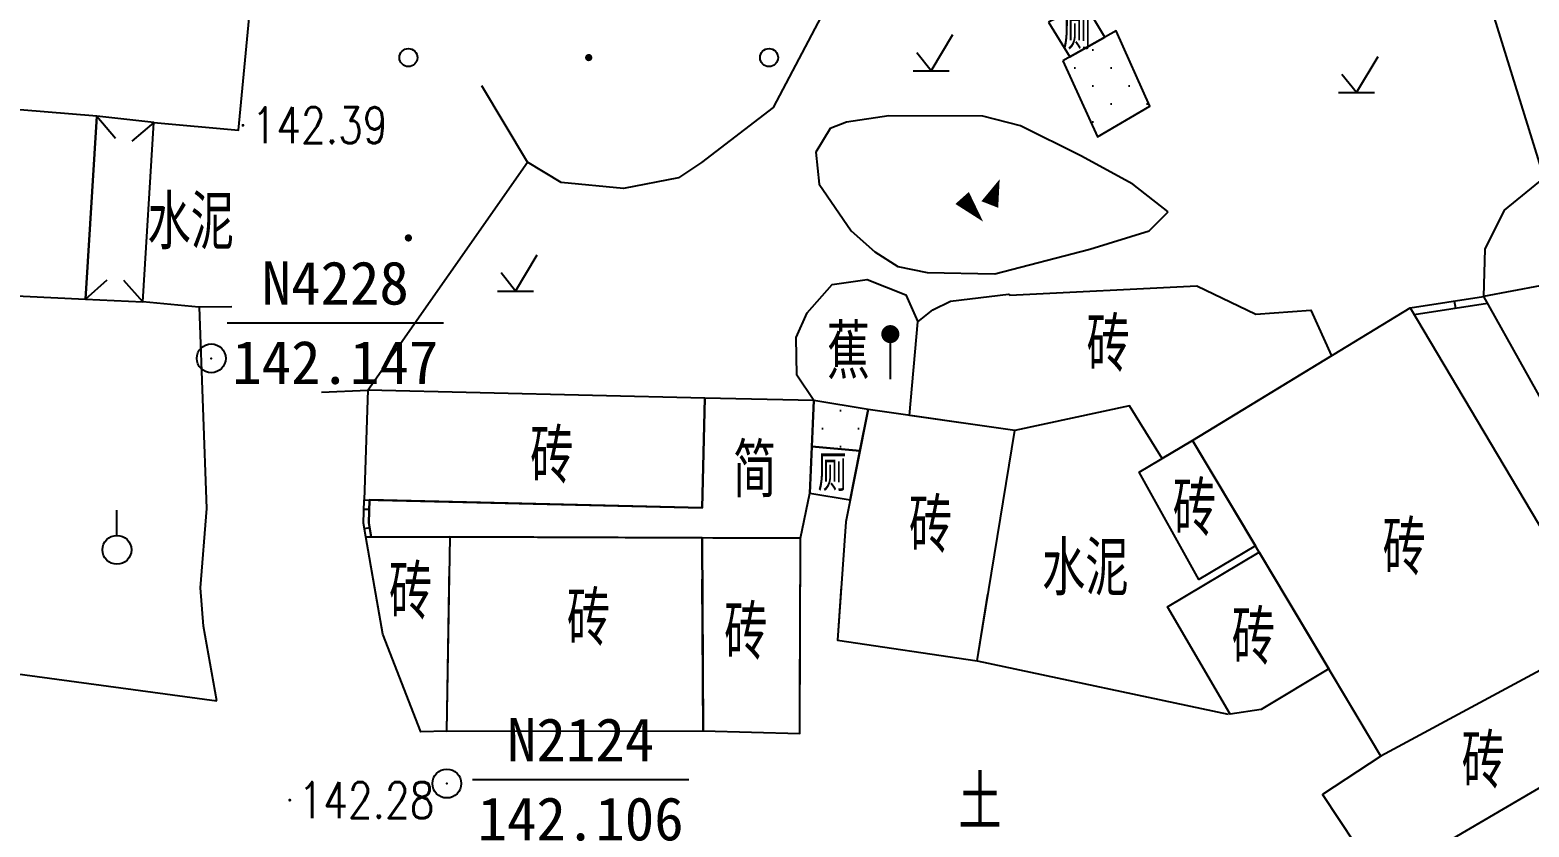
# Model space of a CAD drawing. Extents: x 529262 to 576451, y 2694391 to 2717535.
# Drawn here: x 564790.52 to 564832.09, y 2709701.02 to 2709723.12 of the extents above; entities that cross this region are included whole.
import ezdxf
from ezdxf.enums import TextEntityAlignment as Align

# ---------------------------------------------------------------- set-up
doc = ezdxf.new("R2010")
doc.units = 0
for name, color, linetype in [('DLDW', 8, 'Continuous'), ('DMTZ', 8, 'Continuous'), ('GCD', 8, 'Continuous'), ('JMD', 8, 'Continuous'), ('KZD', 8, 'Continuous'), ('ZBTZ', 8, 'Continuous'), ('ZJ', 7, 'Continuous')]:
    doc.layers.add(name, color=color, linetype=linetype)
doc.styles.add('HZ', font='rs.shx', dxfattribs={"width": 0.8, "bigfont": 'hztxt.shx'})
doc.styles.add('等线体', font='simhei.ttf')
doc.linetypes.add('10421', pattern='A,2,[150,AAA.SHX,S=0.5,R=0,X=0,Y=0.5],1e-11', length=2)
doc.linetypes.add('1161', pattern='A,0,[149,AAA.SHX,S=0.15,R=0,X=0,Y=0],-1.6', length=1.6)
pattern_1 = [(0, (114.99765, 2.56804), (0.5, 0.5), [0, -1]), (0, (115.49765, 3.06804), (0.5, 0.5), [0, -1])]

# ---------------------------------------------------------------- blocks, each defined once
blk = doc.blocks.new('GC200')
at = {"linetype": 'Continuous', "const_width": 0.2, "flags": 128}
blk.add_lwpolyline([(-0.1, 0, 1), (0.1, 0, 1)], format="xyb", close=True, dxfattribs=at)
blk = doc.blocks.new('gc170')
at = {"color": 8, "linetype": 'Continuous'}
blk.add_circle((0, 0), 0.5, dxfattribs=at)
blk = doc.blocks.new('gc125')
at = {"color": 8}
blk.add_line((0, 0.8), (0, 2.2), dxfattribs=at)
blk.add_circle((0, 0), 0.8, dxfattribs=at)
blk = doc.blocks.new('gc117')
at = {"color": 8}
blk.add_circle((0, 0), 0.8, dxfattribs=at)
blk.add_point((0, 0), dxfattribs=at)
blk = doc.blocks.new('gc090')
at = {"color": 8}
for points in [[(1.067, 1.447, 0, 1, 0), (0.52, 0.049, 1, 1, 0)], [(-1.016, 0.411, 1, 0, 0), (0.151, -0.902, 0, 0, 0)]]:
    blk.add_lwpolyline(points, format="xyseb", dxfattribs=at)
blk = doc.blocks.new('gc123')
at = {"color": 8}
for p, q in [((0, 0), (1.2, 2)), ((0, 0), (-0.8, 1)), ((-1, 0), (1, 0))]:
    blk.add_line(p, q, dxfattribs=at)
blk = doc.blocks.new('gc165')
at = {"color": 8}
blk.add_line((0, 0), (0, 2), dxfattribs=at)
at = {"color": 8, "const_width": 0.5}
blk.add_lwpolyline([(-0.25, 2.5, 1), (0.25, 2.5, 1)], format="xyb", close=True, dxfattribs=at)

msp = doc.modelspace()

# ---------------------------------------------------------------- hatches: boundary and pattern name
at = {"layer": 'DLDW', "linetype": 'Continuous'}
h = msp.add_hatch(dxfattribs=at)
h.set_pattern_fill('1061', color=252, scale=0.5, style=0)
h.set_pattern_definition(pattern_1)
h.paths.add_polyline_path([(564819.159, 2709722.259), (564820.127, 2709720.158), (564821.574, 2709721.008), (564820.64, 2709723.097)])
h = msp.add_hatch(dxfattribs=at)
h.set_pattern_fill('1061', color=252, scale=0.5, style=0)
h.set_pattern_definition(pattern_1)
h.paths.add_polyline_path([(564819.159, 2709722.259), (564820.127, 2709720.158), (564821.574, 2709721.008), (564820.64, 2709723.097)])
h = msp.add_hatch(dxfattribs=at)
h.set_pattern_fill('1061', color=252, scale=0.5, style=0)
h.set_pattern_definition(pattern_1)
h.paths.add_polyline_path([(564813.536, 2709711.447), (564813.763, 2709712.592), (564812.256, 2709712.841), (564812.2, 2709711.568)])
h = msp.add_hatch(dxfattribs=at)
h.set_pattern_fill('1061', color=252, scale=0.5, style=0)
h.set_pattern_definition(pattern_1)
h.paths.add_polyline_path([(564813.536, 2709711.447), (564813.763, 2709712.592), (564812.256, 2709712.841), (564812.2, 2709711.568)])

# ---------------------------------------------------------------- linework, layer by layer
at = {"layer": 'DLDW', "color": 252, "linetype": 'Continuous', "flags": 128}
for points in [[(564818.762, 2709723.333), (564819.358, 2709722.375), (564820.331, 2709722.922), (564819.784, 2709723.822)], [(564818.762, 2709723.333), (564819.358, 2709722.375), (564820.331, 2709722.922), (564819.784, 2709723.822)], [(564813.536, 2709711.447), (564813.763, 2709712.592), (564812.256, 2709712.841), (564812.2, 2709711.568)], [(564813.536, 2709711.447), (564813.763, 2709712.592), (564812.256, 2709712.841), (564812.2, 2709711.568)]]:
    msp.add_lwpolyline(points, close=True, dxfattribs=at)
for points, elevation in [([(564819.159, 2709722.259), (564820.127, 2709720.158), (564821.574, 2709721.008), (564820.64, 2709723.097)], 142.143), ([(564819.159, 2709722.259), (564820.127, 2709720.158), (564821.574, 2709721.008), (564820.64, 2709723.097)], 142.143), ([(564812.144, 2709710.273), (564813.268, 2709710.094), (564813.536, 2709711.447), (564812.2, 2709711.568)], 142.061), ([(564812.144, 2709710.273), (564813.268, 2709710.094), (564813.536, 2709711.447), (564812.2, 2709711.568)], 142.061)]:
    msp.add_lwpolyline(points, close=True, dxfattribs=dict(at, elevation=elevation))
at = {"layer": 'DMTZ', "linetype": '10421', "elevation": 142.263, "flags": 128}
msp.add_lwpolyline([(564796.308, 2709720.341), (564797.331, 2709731.125), (564797.314, 2709731.337), (564797.149, 2709731.485), (564796.93, 2709731.588), (564796.249, 2709731.711)], dxfattribs=at)
msp.add_lwpolyline([(564796.308, 2709720.341), (564797.331, 2709731.125), (564797.314, 2709731.337), (564797.149, 2709731.485), (564796.93, 2709731.588), (564796.249, 2709731.711)], dxfattribs=at)
msp.add_lwpolyline([(564796.308, 2709720.341), (564797.331, 2709731.125), (564797.314, 2709731.337), (564797.149, 2709731.485), (564796.93, 2709731.588), (564796.249, 2709731.711)], dxfattribs=at)
msp.add_lwpolyline([(564796.308, 2709720.341), (564797.331, 2709731.125), (564797.314, 2709731.337), (564797.149, 2709731.485), (564796.93, 2709731.588), (564796.249, 2709731.711)], dxfattribs=at)
at = {"layer": 'DMTZ', "linetype": '10421', "flags": 128}
for points in [[(564808.431, 2709730.319), (564811.082, 2709728.378), (564812.669, 2709726.88), (564812.843, 2709725.818), (564812.636, 2709723.823), (564811.128, 2709720.971), (564809.142, 2709719.441), (564808.501, 2709719.021), (564806.981, 2709718.72), (564805.247, 2709718.889), (564804.315, 2709719.451), (564803.055, 2709721.574)], [(564808.431, 2709730.319), (564811.082, 2709728.378), (564812.669, 2709726.88), (564812.843, 2709725.818), (564812.636, 2709723.823), (564811.128, 2709720.971), (564809.142, 2709719.441), (564808.501, 2709719.021), (564806.981, 2709718.72), (564805.247, 2709718.889), (564804.315, 2709719.451), (564803.055, 2709721.574)], [(564795.701, 2709704.521), (564795.33, 2709706.591), (564795.253, 2709707.654), (564795.43, 2709709.851), (564795.222, 2709715.429)], [(564795.701, 2709704.521), (564795.33, 2709706.591), (564795.253, 2709707.654), (564795.43, 2709709.851), (564795.222, 2709715.429)]]:
    msp.add_lwpolyline(points, dxfattribs=at)
at = {"layer": 'JMD', "linetype": 'Continuous'}
for p, q in [((564792.376, 2709720.726), (564792.892, 2709720.115)), ((564792.376, 2709720.726), (564792.892, 2709720.115)), ((564793.956, 2709720.556), (564793.345, 2709720.04)), ((564793.956, 2709720.556), (564793.345, 2709720.04)), ((564792.062, 2709715.659), (564792.658, 2709716.192)), ((564792.062, 2709715.659), (564792.658, 2709716.192)), ((564793.653, 2709715.577), (564793.12, 2709716.174)), ((564793.653, 2709715.577), (564793.12, 2709716.174)), ((564830.016, 2709715.605), (564830.047, 2709715.407)), ((564830.016, 2709715.605), (564830.047, 2709715.407)), ((564799.78, 2709709.834), (564799.93, 2709709.829)), ((564799.78, 2709709.834), (564799.93, 2709709.829)), ((564799.794, 2709709.295, 142.063), (564799.942, 2709709.321, 142.063)), ((564799.794, 2709709.295, 142.063), (564799.942, 2709709.321, 142.063))]:
    msp.add_line(p, q, dxfattribs=at)
at = {"layer": 'JMD', "linetype": 'Continuous', "flags": 128}
for points, elevation in [([(564792.062, 2709715.659), (564792.376, 2709720.726), (564777.639, 2709721.935), (564777.264, 2709716.364)], 141.432), ([(564792.062, 2709715.659), (564792.376, 2709720.726), (564777.639, 2709721.935), (564777.264, 2709716.364)], 141.432), ([(564835.374, 2709707.596), (564842.141, 2709711.451), (564839.004, 2709716.819), (564834.616, 2709714.392), (564832.396, 2709716.021), (564830.83, 2709715.733)], -742.979), ([(564835.374, 2709707.596), (564842.141, 2709711.451), (564839.004, 2709716.819), (564834.616, 2709714.392), (564832.396, 2709716.021), (564830.83, 2709715.733)], -742.979), ([(564814.908, 2709712.429), (564815.143, 2709715.028), (564815.555, 2709715.357), (564816.051, 2709715.597), (564817.659, 2709715.796), (564817.691, 2709715.764), (564822.876, 2709716.023), (564824.518, 2709715.241), (564826.037, 2709715.347), (564826.614, 2709714.088), (564822.755, 2709711.741), (564821.915, 2709711.235), (564821.012, 2709712.695), (564817.828, 2709712.014)], 142.042), ([(564814.908, 2709712.429), (564815.143, 2709715.028), (564815.555, 2709715.357), (564816.051, 2709715.597), (564817.659, 2709715.796), (564817.691, 2709715.764), (564822.876, 2709716.023), (564824.518, 2709715.241), (564826.037, 2709715.347), (564826.614, 2709714.088), (564822.755, 2709711.741), (564821.915, 2709711.235), (564821.012, 2709712.695), (564817.828, 2709712.014)], 142.042), ([(564802.16, 2709709.062), (564811.885, 2709709.032), (564812.144, 2709710.273), (564812.256, 2709712.841), (564809.233, 2709712.913), (564809.161, 2709709.87), (564799.939, 2709710.09), (564799.918, 2709709.457), (564799.986, 2709709.068)], 142.063), ([(564802.16, 2709709.062), (564811.885, 2709709.032), (564812.144, 2709710.273), (564812.256, 2709712.841), (564809.233, 2709712.913), (564809.161, 2709709.87), (564799.939, 2709710.09), (564799.918, 2709709.457), (564799.986, 2709709.068)], 142.063), ([(564813.763, 2709712.592), (564813.147, 2709709.481), (564812.912, 2709706.197), (564816.784, 2709705.627), (564817.828, 2709712.014)], 142.166), ([(564813.763, 2709712.592), (564813.147, 2709709.481), (564812.912, 2709706.197), (564816.784, 2709705.627), (564817.828, 2709712.014)], 142.166), ([(564802.16, 2709709.062), (564802.075, 2709703.679), (564801.363, 2709703.657), (564800.305, 2709706.369), (564799.834, 2709709.069)], 142.063), ([(564802.16, 2709709.062), (564802.075, 2709703.679), (564801.363, 2709703.657), (564800.305, 2709706.369), (564799.834, 2709709.069)], 142.063), ([(564809.188, 2709703.687), (564809.158, 2709709.04), (564802.16, 2709709.062), (564802.075, 2709703.679)], 142.063), ([(564809.188, 2709703.687), (564809.158, 2709709.04), (564802.16, 2709709.062), (564802.075, 2709703.679)], 142.063), ([(564809.158, 2709709.04), (564809.188, 2709703.687), (564811.869, 2709703.61), (564811.885, 2709709.032)], 142.077), ([(564809.158, 2709709.04), (564809.188, 2709703.687), (564811.869, 2709703.61), (564811.885, 2709709.032)], 142.077)]:
    msp.add_lwpolyline(points, close=True, dxfattribs=dict(at, elevation=elevation))
at = {"layer": 'JMD', "elevation": 141.432, "flags": 128}
msp.add_lwpolyline([(564792.062, 2709715.659), (564793.653, 2709715.577), (564793.956, 2709720.556), (564792.376, 2709720.726)], close=True, dxfattribs=at)
msp.add_lwpolyline([(564792.062, 2709715.659), (564793.653, 2709715.577), (564793.956, 2709720.556), (564792.376, 2709720.726)], close=True, dxfattribs=at)
at = {"layer": 'JMD', "linetype": 'Continuous', "flags": 128}
for points in [[(564827.983, 2709702.986), (564822.755, 2709711.741), (564828.795, 2709715.413), (564834.194, 2709706.327)], [(564827.983, 2709702.986), (564822.755, 2709711.741), (564828.795, 2709715.413), (564834.194, 2709706.327)], [(564809.161, 2709709.87), (564809.233, 2709712.913), (564799.89, 2709713.135), (564799.789, 2709710.093)], [(564809.161, 2709709.87), (564809.233, 2709712.913), (564799.89, 2709713.135), (564799.789, 2709710.093)], [(564822.755, 2709711.741), (564824.501, 2709708.817), (564822.936, 2709707.883), (564821.283, 2709710.854)], [(564822.755, 2709711.741), (564824.501, 2709708.817), (564822.936, 2709707.883), (564821.283, 2709710.854)], [(564826.54, 2709705.402), (564824.658, 2709704.278), (564823.8, 2709704.151), (564822.061, 2709707.122), (564824.606, 2709708.642)], [(564826.54, 2709705.402), (564824.658, 2709704.278), (564823.8, 2709704.151), (564822.061, 2709707.122), (564824.606, 2709708.642)], [(564827.983, 2709702.986), (564826.361, 2709701.921), (564827.266, 2709700.55), (564828.063, 2709700.281), (564828.953, 2709700.104), (564833.273, 2709702.637), (564833.595, 2709702.816), (564834.863, 2709702.725), (564835.253, 2709706.139), (564834.194, 2709706.327)], [(564827.983, 2709702.986), (564826.361, 2709701.921), (564827.266, 2709700.55), (564828.063, 2709700.281), (564828.953, 2709700.104), (564833.273, 2709702.637), (564833.595, 2709702.816), (564834.863, 2709702.725), (564835.253, 2709706.139), (564834.194, 2709706.327)], [(564827.983, 2709702.986), (564826.361, 2709701.921), (564827.266, 2709700.55), (564828.063, 2709700.281), (564828.953, 2709700.104), (564833.273, 2709702.637), (564833.595, 2709702.816), (564834.863, 2709702.725), (564835.253, 2709706.139), (564834.194, 2709706.327)], [(564827.983, 2709702.986), (564826.361, 2709701.921), (564827.266, 2709700.55), (564828.063, 2709700.281), (564828.953, 2709700.104), (564833.273, 2709702.637), (564833.595, 2709702.816), (564834.863, 2709702.725), (564835.253, 2709706.139), (564834.194, 2709706.327)]]:
    msp.add_lwpolyline(points, close=True, dxfattribs=at)
for points in [[(564828.795, 2709715.413), (564830.83, 2709715.733)], [(564828.795, 2709715.413), (564830.83, 2709715.733)], [(564828.905, 2709715.228), (564830.934, 2709715.547)], [(564828.905, 2709715.228), (564830.934, 2709715.547)], [(564799.768, 2709709.446), (564799.789, 2709710.093)], [(564799.768, 2709709.446), (564799.789, 2709710.093)], [(564799.918, 2709709.457), (564799.939, 2709710.09)], [(564799.918, 2709709.457), (564799.939, 2709710.09)], [(564825.567, 2709707.032), (564826.54, 2709705.402), (564824.658, 2709704.278), (564823.8, 2709704.151), (564822.061, 2709707.122), (564822.204, 2709707.208)], [(564825.567, 2709707.032), (564826.54, 2709705.402), (564824.658, 2709704.278), (564823.8, 2709704.151), (564822.061, 2709707.122), (564822.204, 2709707.208)], [(564834.038, 2709706.59), (564834.194, 2709706.327), (564827.983, 2709702.986), (564825.567, 2709707.032)], [(564834.038, 2709706.59), (564834.194, 2709706.327), (564827.983, 2709702.986), (564825.567, 2709707.032)]]:
    msp.add_lwpolyline(points, dxfattribs=at)
for points, elevation in [([(564799.834, 2709709.069), (564799.768, 2709709.446)], 142.063), ([(564799.834, 2709709.069), (564799.768, 2709709.446)], 142.063), ([(564799.986, 2709709.068), (564799.918, 2709709.457)], 142.063), ([(564799.986, 2709709.068), (564799.918, 2709709.457)], 142.063), ([(564802.147, 2709708.256), (564802.075, 2709703.679), (564801.363, 2709703.657), (564800.305, 2709706.369), (564799.955, 2709708.37)], 142.063), ([(564802.147, 2709708.256), (564802.075, 2709703.679), (564801.363, 2709703.657), (564800.305, 2709706.369), (564799.955, 2709708.37)], 142.063), ([(564802.147, 2709708.256), (564802.075, 2709703.679), (564809.188, 2709703.687), (564809.165, 2709707.889)], 142.063), ([(564802.147, 2709708.256), (564802.075, 2709703.679), (564809.188, 2709703.687), (564809.165, 2709707.889)], 142.063), ([(564809.165, 2709707.889), (564809.188, 2709703.687), (564811.869, 2709703.61), (564811.881, 2709707.747)], 142.077), ([(564809.165, 2709707.889), (564809.188, 2709703.687), (564811.869, 2709703.61), (564811.881, 2709707.747)], 142.077), ([(564813.018, 2709707.688), (564812.912, 2709706.197), (564816.784, 2709705.627), (564817.086, 2709707.475)], 142.166), ([(564813.018, 2709707.688), (564812.912, 2709706.197), (564816.784, 2709705.627), (564817.086, 2709707.475)], 142.166)]:
    msp.add_lwpolyline(points, dxfattribs=dict(at, elevation=elevation))
at = {"layer": 'KZD', "linetype": 'Continuous'}
for p, q in [((564795.987, 2709714.995), (564798.456, 2709714.995)), ((564795.987, 2709714.995), (564798.456, 2709714.995)), ((564795.987, 2709714.995), (564801.987, 2709714.995)), ((564795.987, 2709714.995), (564801.987, 2709714.995)), ((564802.791, 2709702.339), (564808.791, 2709702.339)), ((564802.791, 2709702.339), (564808.791, 2709702.339)), ((564802.791, 2709702.339), (564808.791, 2709702.339)), ((564802.791, 2709702.339), (564808.791, 2709702.339))]:
    msp.add_line(p, q, dxfattribs=at)
at = {"layer": 'ZBTZ', "linetype": 'Continuous'}
msp.add_lwpolyline([(564829.428, 2709726.192), (564829.97, 2709726.29), (564830.276, 2709726.173), (564830.42, 2709725.899), (564830.665, 2709724.955), (564832.497, 2709719.017)], dxfattribs=at)
msp.add_lwpolyline([(564829.428, 2709726.192), (564829.97, 2709726.29), (564830.276, 2709726.173), (564830.42, 2709725.899), (564830.665, 2709724.955), (564832.497, 2709719.017)], dxfattribs=at)
at = {"layer": 'ZBTZ', "linetype": '1161', "flags": 128}
for points in [[(564793.956, 2709720.556), (564796.308, 2709720.341), (564796.308, 2709720.341)], [(564793.956, 2709720.556), (564796.308, 2709720.341), (564796.308, 2709720.341)], [(564812.256, 2709712.841), (564811.783, 2709713.551), (564811.771, 2709714.594), (564812.072, 2709715.278), (564812.769, 2709716.062), (564813.732, 2709716.199), (564814.809, 2709715.775), (564815.143, 2709715.028)], [(564812.256, 2709712.841), (564811.783, 2709713.551), (564811.771, 2709714.594), (564812.072, 2709715.278), (564812.769, 2709716.062), (564813.732, 2709716.199), (564814.809, 2709715.775), (564815.143, 2709715.028)], [(564816.784, 2709705.627), (564823.75, 2709704.151)], [(564816.784, 2709705.627), (564823.75, 2709704.151)], [(564816.784, 2709705.627), (564823.75, 2709704.151)], [(564816.784, 2709705.627), (564823.75, 2709704.151)]]:
    msp.add_lwpolyline(points, dxfattribs=at)
at = {"layer": 'ZBTZ', "linetype": '1161', "elevation": 142.032, "flags": 128}
msp.add_lwpolyline([(564822.079, 2709718.076), (564821.104, 2709718.84), (564819.658, 2709719.626), (564817.985, 2709720.463), (564816.946, 2709720.728), (564814.333, 2709720.742), (564813.167, 2709720.564), (564812.71, 2709720.387), (564812.309, 2709719.731), (564812.406, 2709718.84), (564813.294, 2709717.547), (564813.953, 2709716.963), (564814.587, 2709716.558), (564815.398, 2709716.392), (564817.275, 2709716.355), (564819.912, 2709717.039), (564821.56, 2709717.547)], close=True, dxfattribs=at)
msp.add_lwpolyline([(564822.079, 2709718.076), (564821.104, 2709718.84), (564819.658, 2709719.626), (564817.985, 2709720.463), (564816.946, 2709720.728), (564814.333, 2709720.742), (564813.167, 2709720.564), (564812.71, 2709720.387), (564812.309, 2709719.731), (564812.406, 2709718.84), (564813.294, 2709717.547), (564813.953, 2709716.963), (564814.587, 2709716.558), (564815.398, 2709716.392), (564817.275, 2709716.355), (564819.912, 2709717.039), (564821.56, 2709717.547)], close=True, dxfattribs=at)
at = {"layer": 'ZBTZ', "linetype": '1161', "flags": 128}
for points, elevation in [([(564798.609, 2709713.078), (564799.89, 2709713.135), (564804.315, 2709719.451)], 141.978), ([(564798.609, 2709713.078), (564799.89, 2709713.135), (564804.315, 2709719.451)], 141.978), ([(564796.118, 2709715.445), (564795.202, 2709715.431), (564793.653, 2709715.577)], 142.04), ([(564796.118, 2709715.445), (564795.202, 2709715.431), (564793.653, 2709715.577)], 142.04), ([(564787.167, 2709705.677), (564795.701, 2709704.521)], 141.567), ([(564787.167, 2709705.677), (564795.701, 2709704.521)], 141.567)]:
    msp.add_lwpolyline(points, dxfattribs=dict(at, elevation=elevation))
at = {"layer": 'ZBTZ', "linetype": 'Continuous', "flags": 128}
msp.add_lwpolyline([(564832.497, 2709719.017), (564831.397, 2709718.125), (564830.865, 2709717.04), (564830.83, 2709715.733)], dxfattribs=at)
msp.add_lwpolyline([(564832.497, 2709719.017), (564831.397, 2709718.125), (564830.865, 2709717.04), (564830.83, 2709715.733)], dxfattribs=at)

# ---------------------------------------------------------------- block references
at = {"layer": 'DMTZ', "linetype": 'Continuous', "xscale": 0.5, "yscale": 0.5}
msp.add_blockref('gc090', (564816.877, 2709718.255), dxfattribs=at)
msp.add_blockref('gc090', (564816.877, 2709718.255), dxfattribs=at)
at = {"layer": 'GCD', "linetype": 'Continuous'}
ref = msp.add_blockref('GC200', (564796.427, 2709720.476, 142.385), dxfattribs=dict(at, xscale=0.1999999999534339, yscale=0.1999999999534339, zscale=0.1999999999534339))
ref.add_attrib('height', '142.39', dxfattribs={"linetype": 'Continuous', "height": 1, "style": 'HZ', "width": 0.8}).set_placement((564796.667, 2709720.476, 142.385), align=Align.MIDDLE_LEFT)
ref = msp.add_blockref('GC200', (564796.427, 2709720.476, 142.385), dxfattribs=dict(at, xscale=0.1999999999534339, yscale=0.1999999999534339, zscale=0.1999999999534339))
ref.add_attrib('height', '142.39', dxfattribs={"linetype": 'Continuous', "height": 1, "style": 'HZ', "width": 0.8}).set_placement((564796.667, 2709720.476, 142.385), align=Align.MIDDLE_LEFT)
ref = msp.add_blockref('GC200', (564797.726, 2709701.766, 142.28), dxfattribs=dict(at, xscale=0.1999999999534339, yscale=0.1999999999534339, zscale=0.1999999999534339))
ref.add_attrib('height', '142.28', dxfattribs={"linetype": 'Continuous', "height": 1, "style": 'HZ', "width": 0.8}).set_placement((564797.966, 2709701.766, 142.28), align=Align.MIDDLE_LEFT)
ref = msp.add_blockref('GC200', (564797.726, 2709701.766, 142.28), dxfattribs=dict(at, xscale=0.1999999999534339, yscale=0.1999999999534339, zscale=0.1999999999534339))
ref.add_attrib('height', '142.28', dxfattribs={"linetype": 'Continuous', "height": 1, "style": 'HZ', "width": 0.8}).set_placement((564797.966, 2709701.766, 142.28), align=Align.MIDDLE_LEFT)
at = {"layer": 'KZD', "linetype": 'Continuous', "xscale": 0.5, "yscale": 0.5, "zscale": 0.5}
for p in [(564795.549, 2709714.014, 142.147), (564795.549, 2709714.014, 142.147), (564802.081, 2709702.225, 142.106), (564802.081, 2709702.225, 142.106), (564802.081, 2709702.225, 142.106), (564802.081, 2709702.225, 142.106)]:
    msp.add_blockref('gc117', p, dxfattribs=at)
at = {"layer": 'ZBTZ', "linetype": 'Continuous', "xscale": 0.5, "yscale": 0.5}
for name, p in [('gc123', (564815.51, 2709721.989)), ('gc123', (564815.51, 2709721.989)), ('gc170', (564801.015, 2709722.353)), ('gc170', (564801.015, 2709722.353)), ('gc170', (564801.015, 2709722.353)), ('gc170', (564801.015, 2709722.353)), ('GC200', (564806.015, 2709722.353)), ('GC200', (564806.015, 2709722.353)), ('gc170', (564811.015, 2709722.353)), ('gc170', (564811.015, 2709722.353)), ('gc123', (564827.302, 2709721.385)), ('gc123', (564827.302, 2709721.385)), ('GC200', (564801.015, 2709717.353)), ('GC200', (564801.015, 2709717.353)), ('gc123', (564803.984, 2709715.881)), ('gc123', (564803.984, 2709715.881)), ('gc165', (564814.379, 2709713.436)), ('gc165', (564814.379, 2709713.436)), ('gc125', (564792.933, 2709708.706, -141.185)), ('gc125', (564792.933, 2709708.706, -141.185))]:
    msp.add_blockref(name, p, dxfattribs=at)

# ---------------------------------------------------------------- texts
at = {"layer": 'DLDW', "color": 252, "linetype": 'Continuous', "style": 'HZ', "width": 0.8}
for p in [(564819.549, 2709723.094), (564819.549, 2709723.094), (564812.764, 2709710.855), (564812.764, 2709710.855)]:
    msp.add_text('厕', height=1, dxfattribs=at).set_placement(p, align=Align.MIDDLE)
at = {"layer": 'JMD', "linetype": 'Continuous', "style": 'HZ', "width": 0.8}
for p in [(564821.021, 2709714.397), (564821.021, 2709714.397), (564805.591, 2709711.302), (564805.591, 2709711.302), (564823.41, 2709709.844), (564823.41, 2709709.844), (564816.096, 2709709.378), (564816.096, 2709709.378), (564829.229, 2709708.756), (564829.229, 2709708.756), (564801.678, 2709707.532), (564801.678, 2709707.532), (564801.678, 2709707.532), (564801.678, 2709707.532), (564806.609, 2709706.799), (564806.609, 2709706.799), (564806.609, 2709706.799), (564806.609, 2709706.799), (564810.971, 2709706.414), (564810.971, 2709706.414), (564810.971, 2709706.414), (564810.971, 2709706.414), (564825.046, 2709706.274), (564825.046, 2709706.274), (564825.046, 2709706.274), (564825.046, 2709706.274), (564831.421, 2709702.843), (564831.421, 2709702.843), (564831.421, 2709702.843), (564831.421, 2709702.843)]:
    msp.add_text('砖', height=1.5, dxfattribs=at).set_placement(p, align=Align.MIDDLE_RIGHT)
at = {"layer": 'KZD', "linetype": 'Continuous', "style": '等线体'}
for s, p in [('N4228', (564798.987, 2709716.095)), ('N4228', (564798.987, 2709716.095)), ('N4228', (564798.987, 2709716.095)), ('N4228', (564798.987, 2709716.095)), ('142.147', (564798.987, 2709713.895)), ('142.147', (564798.987, 2709713.895)), ('142.147', (564798.987, 2709713.895)), ('142.147', (564798.987, 2709713.895)), ('N2124', (564805.791, 2709703.439)), ('N2124', (564805.791, 2709703.439)), ('N2124', (564805.791, 2709703.439)), ('N2124', (564805.791, 2709703.439)), ('142.106', (564805.791, 2709701.239)), ('142.106', (564805.791, 2709701.239)), ('142.106', (564805.791, 2709701.239)), ('142.106', (564805.791, 2709701.239))]:
    msp.add_text(s, height=1.2, dxfattribs=at).set_placement(p, align=Align.MIDDLE)
at = {"layer": 'ZJ', "color": 8, "linetype": 'Continuous', "style": 'HZ', "width": 0.8}
for s, p in [('水泥', (564794.979, 2709717.864)), ('水泥', (564794.979, 2709717.864)), ('蕉', (564813.213, 2709714.269)), ('蕉', (564813.213, 2709714.269)), ('简', (564810.616, 2709710.985)), ('简', (564810.616, 2709710.985)), ('水泥', (564819.786, 2709708.266)), ('水泥', (564819.786, 2709708.266)), ('土', (564816.865, 2709701.775)), ('土', (564816.865, 2709701.775)), ('土', (564816.865, 2709701.775)), ('土', (564816.865, 2709701.775))]:
    msp.add_text(s, height=1.5, dxfattribs=at).set_placement(p, align=Align.MIDDLE)

doc.saveas('drawing.dxf')
